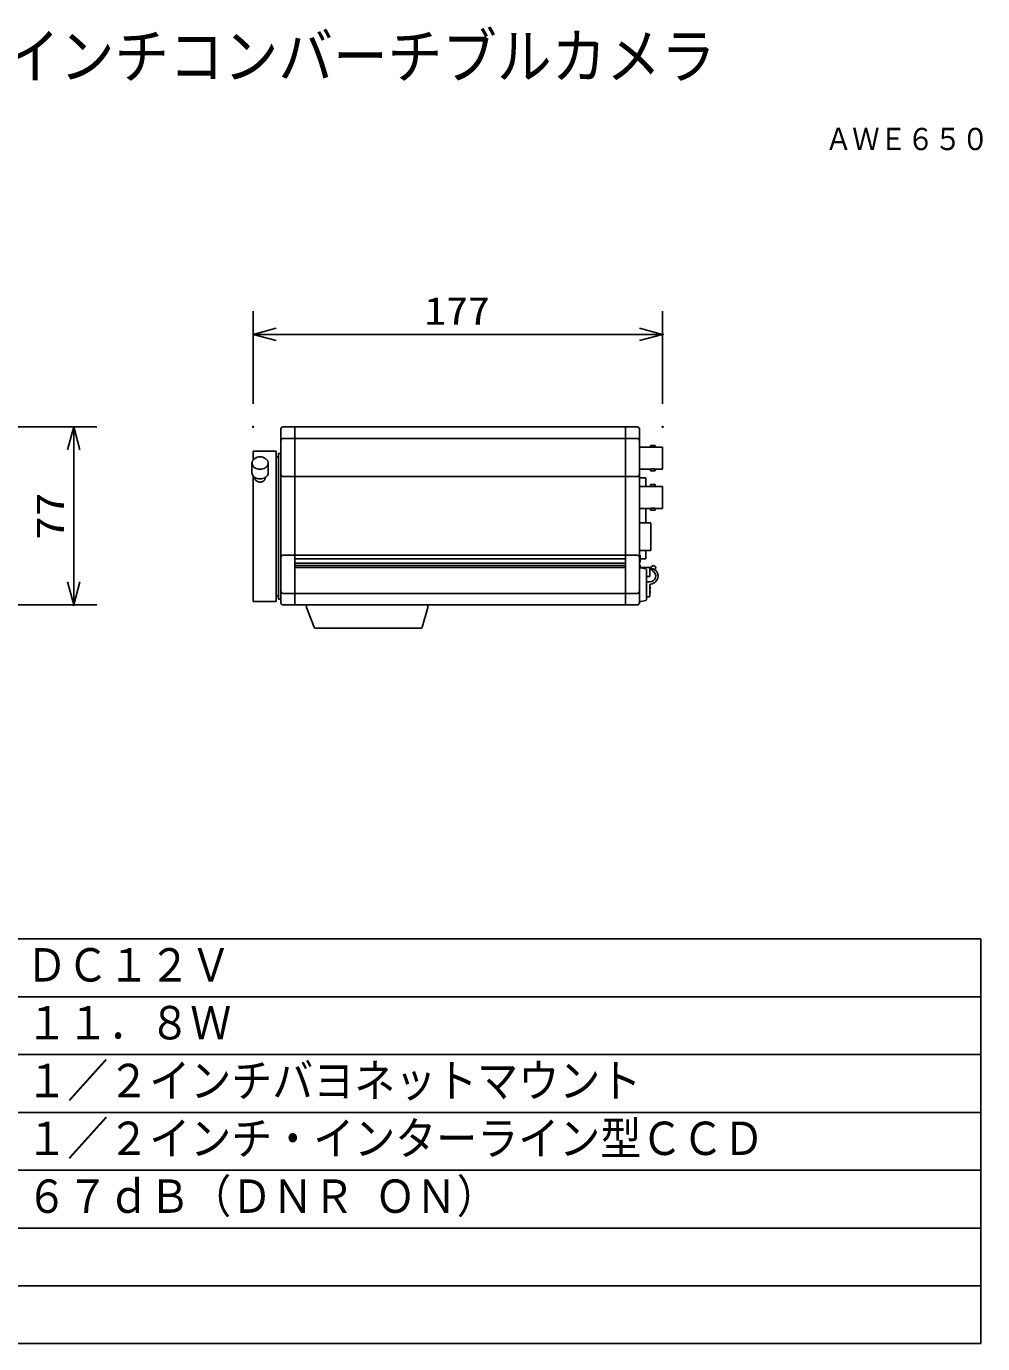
# Model space of a CAD drawing. Units: millimetres, scale not verified. Extents: x -63 to 63, y -57 to 57.
# Drawn here: x -20 to 62.7, y -56.5 to 57.4 of the extents above; entities that cross this region are included whole.
import ezdxf
from ezdxf.enums import TextEntityAlignment as Align

# ---------------------------------------------------------------- set-up
doc = ezdxf.new("R2010")
doc.units = ezdxf.units.MM
doc.header["$LTSCALE"] = 0.190236
doc.header["$PDMODE"] = 32
doc.header["$PDSIZE"] = 0.0951
for name, color, linetype in [('0-0_MOJI1', 2, 'Continuous'), ('0-1_GAIKEI', 1, 'Continuous'), ('0-2_TOUROKU', 7, 'Continuous'), ('0-3_WAKU', 1, 'Continuous')]:
    doc.layers.add(name, color=color, linetype=linetype)
doc.styles.add('ＭＳ ゴシック', font='')
doc.styles.get('ＭＳ ゴシック').set_extended_font_data('MS Gothic')

# ---------------------------------------------------------------- blocks, each defined once
blk = doc.blocks.new('_OPEN30')
at = {"layer": '0-2_TOUROKU'}
blk.add_line((0, 0), (-1, 0), dxfattribs=at)
blk.add_lwpolyline([(-1, 0.26795), (0, 0), (-1, -0.26795)], dxfattribs=at)

msp = doc.modelspace()

# ---------------------------------------------------------------- linework, layer by layer
at = {"layer": '0-1_GAIKEI', "color": 3}
for p, q in [((-0.391, 24.7749), (-0.391, 32.7749)), ((35.009, 24.7749), (35.009, 32.7749)), ((1.609, 30.7749), (33.009, 30.7749)), ((-21.9004, 22.7806), (-13.9004, 22.7806)), ((-15.9004, 20.7806), (-15.9004, 9.3806)), ((-21.9004, 7.3806), (-13.9004, 7.3806))]:
    msp.add_line(p, q, dxfattribs=at)
at = {"layer": '0-1_GAIKEI', "color": 7}
for p, q in [((2.009, 7.5806), (2.009, 22.5806)), ((2.209, 22.7806), (32.809, 22.7806)), ((3.209, 22.7806), (3.209, 7.3806)), ((31.809, 7.3806), (31.809, 22.7806)), ((33.009, 22.5806), (33.009, 7.5806)), ((-0.391, 19.9192), (-0.391, 20.6806)), ((1.609, 20.6806), (-0.391, 20.6806)), ((1.609, 20.6806), (1.609, 7.6806)), ((1.809, 20.1806), (1.609, 20.1806)), ((1.809, 20.4806), (1.809, 7.8806)), ((2.009, 20.4806), (1.809, 20.4806)), ((-0.391, 7.6806), (-0.391, 18.5338)), ((1.809, 8.1806), (1.609, 8.1806)), ((2.209, 8.3806), (32.809, 8.3806)), ((1.609, 7.6806), (-0.391, 7.6806)), ((2.009, 7.8806), (1.809, 7.8806)), ((2.209, 7.3806), (32.809, 7.3806)), ((4.209, 7.1993), (4.209, 7.3806)), ((4.216, 7.1624), (4.8842, 5.4443)), ((14.7053, 7.1675), (14.2293, 5.4538)), ((4.9204, 5.3983), (4.9225, 5.397)), ((4.9225, 5.397), (4.9253, 5.3952)), ((14.133, 5.3806), (4.9774, 5.3806))]:
    msp.add_line(p, q, dxfattribs=at)
at = {"layer": '0-1_GAIKEI'}
for p, q in [((2.209, 21.7806), (32.809, 21.7806)), ((33.009, 21.0306), (33.969, 21.0306)), ((33.969, 21.0306), (33.969, 21.1806)), ((33.9691, 21.1806), (34.3689, 21.1806)), ((34.369, 21.0306), (34.369, 21.1806)), ((34.369, 21.0306), (35.009, 21.0306)), ((35.009, 21.0306), (35.009, 19.1306)), ((-0.491, 18.8087), (-0.491, 19.6443)), ((0.909, 18.8087), (0.909, 19.6443)), ((-0.241, 18.3587), (-0.241, 18.3979)), ((0.659, 18.3587), (0.659, 18.3979)), ((2.209, 18.4806), (32.809, 18.4806)), ((33.009, 19.1306), (33.969, 19.1306)), ((33.009, 18.3806), (33.549, 18.3806)), ((33.549, 18.3806), (33.549, 17.6306)), ((33.969, 18.9806), (33.969, 19.1306)), ((33.9691, 18.9806), (34.3689, 18.9806)), ((34.369, 19.1306), (35.009, 19.1306)), ((34.369, 18.9806), (34.369, 19.1306)), ((33.009, 17.6306), (33.969, 17.6306)), ((33.969, 17.6306), (33.969, 17.7806)), ((33.9691, 17.7806), (34.3689, 17.7806)), ((34.369, 17.6306), (34.369, 17.7806)), ((34.369, 17.6306), (35.009, 17.6306)), ((35.009, 17.6306), (35.009, 15.7306)), ((33.009, 15.7306), (33.969, 15.7306)), ((33.549, 15.7306), (33.549, 14.4806)), ((33.969, 15.5806), (33.969, 15.7306)), ((33.9691, 15.5806), (34.3689, 15.5806)), ((34.369, 15.7306), (35.009, 15.7306)), ((34.369, 15.5806), (34.369, 15.7306)), ((33.009, 14.4806), (33.989, 14.4806)), ((33.989, 14.4805), (33.989, 12.0807)), ((2.209, 11.6806), (32.809, 11.6806)), ((33.009, 12.0806), (33.989, 12.0806)), ((33.069, 11.6806), (33.009, 11.6856)), ((33.069, 11.0809), (33.069, 11.6803)), ((33.549, 12.0806), (33.549, 11.3806)), ((31.809, 11.3806), (3.209, 11.3806)), ((3.209, 10.9806), (31.809, 10.9806)), ((3.209, 10.7806), (31.809, 10.7806)), ((31.809, 10.6206), (3.209, 10.6206)), ((33.069, 10.8306), (33.009, 10.8306)), ((33.1031, 10.5806), (33.009, 10.5806)), ((33.069, 11.0806), (33.0094, 11.0756)), ((33.069, 11.3806), (33.549, 11.3806)), ((33.069, 10.5806), (33.069, 10.8306)), ((33.069, 10.6306), (33.609, 10.6306)), ((33.115, 10.5794), (33.1136, 10.5797)), ((33.1148, 10.5794), (33.5608, 10.4902)), ((33.609, 10.6306), (33.609, 10.6179)), ((33.609, 10.6179), (33.909, 10.6179)), ((33.609, 10.4314), (33.609, 7.8298)), ((33.909, 10.6179), (33.909, 9.8433)), ((34.0604, 10.5586), (34.0358, 10.569)), ((33.609, 9.8433), (33.909, 9.8433)), ((33.609, 9.3806), (33.909, 9.3806)), ((33.809, 8.0806), (33.609, 8.0806)), ((33.9089, 8.7806), (33.9411, 8.7806)), ((33.9411, 8.5806), (33.9089, 8.5806)), ((33.909, 8.1806), (33.909, 9.0869)), ((33.909, 8.9806), (33.9129, 8.9806)), ((33.9129, 8.3806), (33.909, 8.3806)), ((33.1031, 7.6806), (33.009, 7.6806)), ((33.1135, 7.6815), (33.115, 7.6818)), ((33.1148, 7.6818), (33.5608, 7.7709))]:
    msp.add_line(p, q, dxfattribs=at)
for points in [[(34.169, 21.0093), (34.1079, 21.0113), (34.0519, 21.0167), (34.0072, 21.0233), (33.9788, 21.0286), (33.969, 21.0306)], [(34.369, 21.0306), (34.3592, 21.0286), (34.3309, 21.0233), (34.2862, 21.0167), (34.2302, 21.0113), (34.169, 21.0093)], [(-0.491, 19.6443), (-0.4804, 19.7374), (-0.4488, 19.8277), (-0.3973, 19.9124), (-0.3273, 19.989), (-0.241, 20.0551), (-0.141, 20.1087), (-0.0305, 20.1482), (0.0874, 20.1724), (0.209, 20.1805), (0.3305, 20.1724), (0.4484, 20.1482), (0.559, 20.1087), (0.6589, 20.0551), (0.7452, 19.989), (0.8152, 19.9124), (0.8667, 19.8277), (0.8983, 19.7374), (0.909, 19.6443)], [(-0.491, 19.6443), (-0.4804, 19.5512), (-0.4488, 19.4609), (-0.3973, 19.3762), (-0.3273, 19.2996), (-0.241, 19.2335), (-0.141, 19.1799), (-0.0305, 19.1404), (0.0874, 19.1162), (0.209, 19.1081), (0.3305, 19.1162), (0.4484, 19.1404), (0.559, 19.1799), (0.6589, 19.2335), (0.7452, 19.2996), (0.8152, 19.3762), (0.8667, 19.4609), (0.8983, 19.5512), (0.909, 19.6443)], [(-0.491, 18.8087), (-0.4804, 18.7156), (-0.4488, 18.6253), (-0.3973, 18.5406), (-0.3273, 18.464), (-0.241, 18.3979), (-0.141, 18.3443), (-0.0305, 18.3048), (0.0874, 18.2806), (0.209, 18.2724), (0.3305, 18.2806), (0.4484, 18.3048), (0.559, 18.3443), (0.6589, 18.3979), (0.7452, 18.464), (0.8152, 18.5406), (0.8667, 18.6253), (0.8983, 18.7156), (0.909, 18.8087)], [(0.659, 18.3587), (0.6532, 18.3033), (0.6357, 18.2484), (0.6072, 18.1961), (0.5688, 18.1481), (0.5212, 18.1053), (0.4648, 18.0683), (0.4002, 18.0385), (0.3286, 18.0171), (0.2495, 18.0055), (0.1675, 18.0055), (0.0888, 18.0172), (0.0174, 18.0386), (-0.047, 18.0684), (-0.1033, 18.1053), (-0.1508, 18.148), (-0.1893, 18.196), (-0.2178, 18.2484), (-0.2353, 18.3034), (-0.241, 18.3587)], [(33.969, 19.1306), (33.9788, 19.1326), (34.0072, 19.1379), (34.0519, 19.1445), (34.1079, 19.1499), (34.169, 19.1519)], [(34.169, 19.1519), (34.2302, 19.1499), (34.2862, 19.1445), (34.3309, 19.1379), (34.3592, 19.1326), (34.369, 19.1306)], [(34.169, 17.6093), (34.1079, 17.6113), (34.0519, 17.6167), (34.0072, 17.6233), (33.9788, 17.6286), (33.969, 17.6306)], [(34.369, 17.6306), (34.3592, 17.6286), (34.3309, 17.6233), (34.2862, 17.6167), (34.2302, 17.6113), (34.169, 17.6093)], [(33.969, 15.7306), (33.9788, 15.7326), (34.0072, 15.7379), (34.0519, 15.7445), (34.1079, 15.7499), (34.169, 15.7519)], [(34.169, 15.7519), (34.2302, 15.7499), (34.2862, 15.7445), (34.3309, 15.7379), (34.3592, 15.7326), (34.369, 15.7306)], [(34.0358, 10.569), (34.0218, 10.5714), (34.0128, 10.5729), (34.0091, 10.5734)], [(34.209, 10.4002), (34.1853, 10.432), (34.1604, 10.4628), (34.1345, 10.4921), (34.1082, 10.5189), (34.0821, 10.5421), (34.0572, 10.5599)], [(34.0604, 10.5586), (34.1269, 10.5154), (34.1663, 10.4945), (34.209, 10.4788)], [(34.209, 10.4788), (34.2431, 10.47), (34.2748, 10.4631), (34.3017, 10.4559), (34.3198, 10.4474)], [(33.9089, 8.9806), (33.914, 8.9588), (33.9187, 8.9369), (33.9231, 8.9149), (33.9271, 8.8928), (33.9307, 8.8706), (33.9339, 8.8483), (33.9367, 8.826), (33.939, 8.8036), (33.9411, 8.7806)], [(33.9411, 8.5806), (33.9391, 8.5577), (33.9367, 8.5354), (33.9339, 8.513), (33.9307, 8.4907), (33.9271, 8.4684), (33.9231, 8.4463), (33.9187, 8.4243), (33.914, 8.4024), (33.9089, 8.3806)], [(33.909, 8.7784), (33.9119, 8.7306), (33.9129, 8.6806), (33.9119, 8.6305), (33.909, 8.5828)]]:
    msp.add_lwpolyline(points, dxfattribs=at)
at = {"layer": '0-1_GAIKEI', "color": 7}
msp.add_lwpolyline([(14.709, 7.3806), (14.709, 7.1942), (14.7053, 7.1675)], dxfattribs=at)
for centre, radius, start, end in [((2.209, 22.5806), 0.2, 90, 180), ((32.809, 22.5806), 0.2, 0, 90), ((2.209, 8.5806), 0.2, 180, 270), ((32.809, 8.5806), 0.2, 270, 0), ((2.209, 7.5806), 0.2, 180, 270), ((4.309, 7.1993), 0.1, 179.99453, 201.24464), ((32.809, 7.5806), 0.2, 270, 0), ((4.9774, 5.4806), 0.1, 201.25051, 270), ((14.133, 5.4806), 0.1, 270, 344.47558)]:
    msp.add_arc(centre, radius, start, end, dxfattribs=at)
at = {"layer": '0-1_GAIKEI'}
for centre, radius, start, end in [((2.209, 21.5806), 0.2, 90, 180), ((32.809, 21.5806), 0.2, 0, 90), ((2.209, 18.6806), 0.2, 180, 270), ((32.809, 18.6806), 0.2, 270, 0), ((2.209, 11.4806), 0.2, 90, 180), ((32.809, 11.4806), 0.2, 0, 90), ((33.1031, 10.5206), 0.06, 79.88134, 90.00038), ((33.549, 10.4314), 0.06, 0, 78.69007), ((33.909, 9.8806), 0.5, 270, 59.48976), ((33.909, 9.8806), 0.7, 277.18076, 54.07139), ((34.209, 10.5806), 0.2, 311.54019, 182.06263), ((34.3215, 10.5806), 0.3125, 181.32268, 239.48976), ((34.009, 9.0869), 0.1, 97.18076, 180), ((33.809, 8.1806), 0.1, 270, 0), ((32.6831, 8.6806), 1.2659, 13.70835, 14.33913), ((32.6831, 8.6806), 1.2659, 345.66087, 346.29165), ((33.1031, 7.7406), 0.06, 269.99899, 279.99907), ((33.549, 7.8298), 0.06, 281.30964, 0)]:
    msp.add_arc(centre, radius, start, end, dxfattribs=at)
at = {"layer": '0-2_TOUROKU'}
for p in [(35.009, 30.7749), (-0.391, 22.7749), (35.009, 22.7749), (-15.9004, 7.3806)]:
    msp.add_point(p, dxfattribs=at)
at = {"layer": '0-3_WAKU', "color": 4}
for p, q in [((62.5001, -21.5), (-62.5001, -21.5)), ((62.5001, -56.5001), (62.5001, -21.5))]:
    msp.add_line(p, q, dxfattribs=at)
at = {"layer": '0-3_WAKU'}
for p, q in [((-62.5001, -26.5), (62.5001, -26.5)), ((-62.5001, -31.5001), (62.5001, -31.5001)), ((-62.5001, -36.5001), (62.5001, -36.5001)), ((-62.5001, -41.5001), (62.5001, -41.5001)), ((-62.5001, -46.5001), (62.5001, -46.5001)), ((-62.5001, -51.5001), (62.5001, -51.5001))]:
    msp.add_line(p, q, dxfattribs=at)
at = {"layer": '0-3_WAKU', "color": 4}
msp.add_lwpolyline([(-62.5001, -21.5), (-62.5001, -56.5001), (62.5001, -56.5001)], dxfattribs=at)

# ---------------------------------------------------------------- block references
at = {"layer": '0-1_GAIKEI', "xscale": 2, "yscale": 2}
for p, rotation in [((-0.391, 30.7749), 180), ((-15.9004, 22.7806), 90), ((-15.9004, 7.3806), 270)]:
    msp.add_blockref('_OPEN30', p, dxfattribs=dict(at, rotation=rotation))
msp.add_blockref('_OPEN30', (35.009, 30.7749), dxfattribs=at)

# ---------------------------------------------------------------- texts
at = {"layer": '0-0_MOJI1', "style": 'ＭＳ ゴシック', "width": 0.9}
for s, height, p in [('１／２インチコンバーチブルカメラ', 3.848, (-36.0001, 51.7599)), ('ＤＣ１２Ｖ', 2.887, (-20, -26.0552)), ('１１．８Ｗ', 2.887, (-20, -31.0552)), ('１／２インチバヨネットマウント', 2.887, (-20, -36.0552)), ('１／２インチ・インターライン型ＣＣＤ', 2.887, (-20, -41.0552)), ('６７ｄＢ（ＤＮＲ ＯＮ）', 2.887, (-20, -46.0552))]:
    msp.add_text(s, height=height, dxfattribs=at).set_placement(p, align=Align.BOTTOM_LEFT)
at = {"layer": '0-1_GAIKEI', "color": 3, "style": 'ＭＳ ゴシック', "width": 1.15}
msp.add_text('177', height=2.406, dxfattribs=at).set_placement((14.4218, 30.8845), align=Align.BOTTOM_LEFT)
at = {"layer": '0-1_GAIKEI', "color": 3, "style": 'ＭＳ ゴシック', "width": 1.25}
msp.add_text('77', height=2.406, rotation=90, dxfattribs=at).set_placement((-16.0099, 13.0137), align=Align.BOTTOM_LEFT)
at = {"layer": '0-2_TOUROKU', "color": 1, "style": 'ＭＳ ゴシック', "width": 0.9}
msp.add_text('ＡＷＥ６５０', height=1.925, dxfattribs=at).set_placement((49.0334, 46.13), align=Align.BOTTOM_LEFT)

doc.saveas('drawing.dxf')
